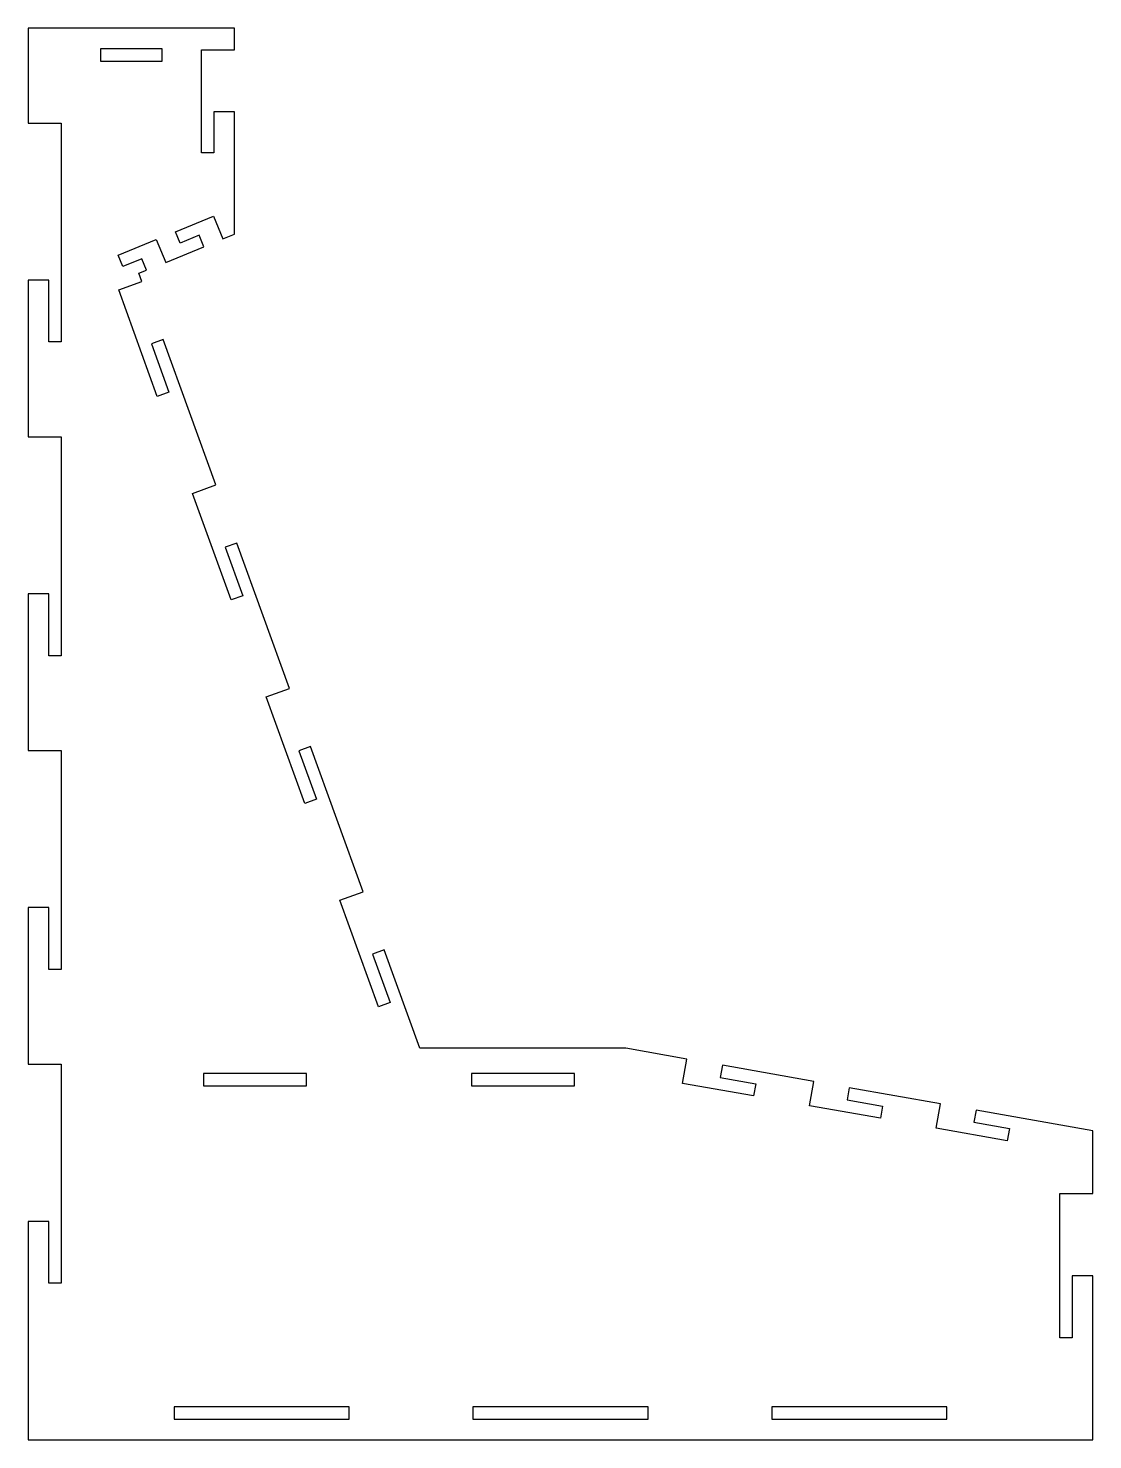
# Model space of a CAD drawing. Extents: x 0 to 516, y 0 to 685.
import ezdxf

# ---------------------------------------------------------------- set-up
doc = ezdxf.new("R2010")
doc.units = 0
doc.layers.get('0').update_dxf_attribs({"linetype": 'CONTINUOUS'})

msp = doc.modelspace()

# ---------------------------------------------------------------- linework, layer by layer
at = {"color": 7, "linetype": 'CONTINUOUS'}
for p, q in [((100, 685), (0, 685)), ((0, 685), (0, 639)), ((100, 674.5), (100, 685)), ((35, 675), (35, 669)), ((65, 675), (35, 675)), ((65, 669), (65, 675)), ((84, 624.5), (84, 674.5)), ((84, 674.5), (100, 674.5)), ((35, 669), (65, 669)), ((100, 644.5), (90, 644.5)), ((90, 644.5), (90, 624.5)), ((100, 585), (100, 644.5)), ((0, 639), (16, 639)), ((16, 639), (16, 532.75)), ((90, 624.5), (84, 624.5)), ((71.39, 586.26), (89.9, 593.84)), ((89.9, 593.84), (94.45, 582.73)), ((43.63, 574.9), (62.14, 582.48)), ((62.14, 582.48), (66.68, 571.37)), ((73.66, 580.71), (71.39, 586.26)), ((82.92, 584.5), (73.66, 580.71)), ((85.19, 578.94), (82.92, 584.5)), ((94.45, 582.73), (100, 585)), ((66.68, 571.37), (85.19, 578.94)), ((45.9, 569.35), (43.63, 574.9)), ((55.15, 573.14), (45.9, 569.35)), ((57.42, 567.58), (55.15, 573.14)), ((10, 562.75), (0, 562.75)), ((0, 562.75), (0, 486.75)), ((10, 532.75), (10, 562.75)), ((43.89, 557.99), (55.17, 562.07)), ((53.72, 566.07), (57.42, 567.58)), ((55.17, 562.07), (53.72, 566.07)), ((62.63, 506.28), (43.89, 557.99)), ((16, 532.75), (10, 532.75)), ((65.39, 533.87), (59.75, 531.82)), ((59.75, 531.82), (68.27, 508.32)), ((90.94, 463.36), (65.39, 533.87)), ((68.27, 508.32), (62.63, 506.28)), ((0, 486.75), (16, 486.75)), ((16, 486.75), (16, 380.5)), ((79.66, 459.27), (90.94, 463.36)), ((98.4, 407.56), (79.66, 459.27)), ((101.16, 435.15), (95.52, 433.11)), ((95.52, 433.11), (104.04, 409.6)), ((126.72, 364.64), (101.16, 435.15)), ((10, 410.5), (0, 410.5)), ((0, 410.5), (0, 334.5)), ((10, 380.5), (10, 410.5)), ((104.04, 409.6), (98.4, 407.56)), ((16, 380.5), (10, 380.5)), ((115.43, 360.55), (126.72, 364.64)), ((134.17, 308.84), (115.43, 360.55)), ((136.94, 336.43), (131.3, 334.39)), ((162.49, 265.92), (136.94, 336.43)), ((0, 334.5), (16, 334.5)), ((16, 334.5), (16, 228.25)), ((131.3, 334.39), (139.81, 310.88)), ((139.81, 310.88), (134.17, 308.84)), ((151.21, 261.83), (162.49, 265.92)), ((169.95, 210.12), (151.21, 261.83)), ((10, 258.25), (0, 258.25)), ((0, 258.25), (0, 182.25)), ((10, 228.25), (10, 258.25)), ((172.71, 237.71), (167.07, 235.67)), ((167.07, 235.67), (175.59, 212.17)), ((190, 190), (172.71, 237.71)), ((16, 228.25), (10, 228.25)), ((175.59, 212.17), (169.95, 210.12)), ((290, 190), (190, 190)), ((319.54, 184.78), (290, 190)), ((0, 182.25), (16, 182.25)), ((16, 182.25), (16, 76)), ((317.46, 172.97), (319.54, 184.78)), ((336.78, 181.74), (335.73, 175.83)), ((381.09, 173.91), (336.78, 181.74)), ((135, 177.8), (85, 177.8)), ((85, 177.8), (85, 171.8)), ((85, 171.8), (135, 171.8)), ((135, 171.8), (135, 177.8)), ((265, 177.8), (215, 177.8)), ((215, 177.8), (215, 171.8)), ((215, 171.8), (265, 171.8)), ((265, 171.8), (265, 177.8)), ((351.92, 166.88), (317.46, 172.97)), ((335.73, 175.83), (352.97, 172.79)), ((352.97, 172.79), (351.92, 166.88)), ((379, 162.1), (381.09, 173.91)), ((398.32, 170.87), (397.28, 164.96)), ((397.28, 164.96), (414.51, 161.92)), ((442.64, 163.04), (398.32, 170.87)), ((413.47, 156.01), (379, 162.1)), ((414.51, 161.92), (413.47, 156.01)), ((440.55, 151.23), (442.64, 163.04)), ((459.87, 160), (458.83, 154.09)), ((516.5, 150), (459.87, 160)), ((475.02, 145.14), (440.55, 151.23)), ((458.83, 154.09), (476.06, 151.05)), ((476.06, 151.05), (475.02, 145.14)), ((516.5, 119.5), (516.5, 150)), ((500.5, 49.5), (500.5, 119.5)), ((500.5, 119.5), (516.5, 119.5)), ((10, 106), (0, 106)), ((0, 106), (0, 0)), ((10, 76), (10, 106)), ((16, 76), (10, 76)), ((516.5, 79.5), (506.5, 79.5)), ((506.5, 79.5), (506.5, 49.5)), ((516.5, 0), (516.5, 79.5)), ((506.5, 49.5), (500.5, 49.5)), ((70.75, 16), (70.75, 10)), ((155.75, 16), (70.75, 16)), ((155.75, 10), (155.75, 16)), ((215.75, 16), (215.75, 10)), ((300.75, 16), (215.75, 16)), ((300.75, 10), (300.75, 16)), ((360.75, 16), (360.75, 10)), ((445.75, 16), (360.75, 16)), ((445.75, 10), (445.75, 16)), ((70.75, 10), (155.75, 10)), ((215.75, 10), (300.75, 10)), ((360.75, 10), (445.75, 10)), ((0, 0), (516.5, 0))]:
    msp.add_line(p, q, dxfattribs=at)

doc.saveas('drawing.dxf')
